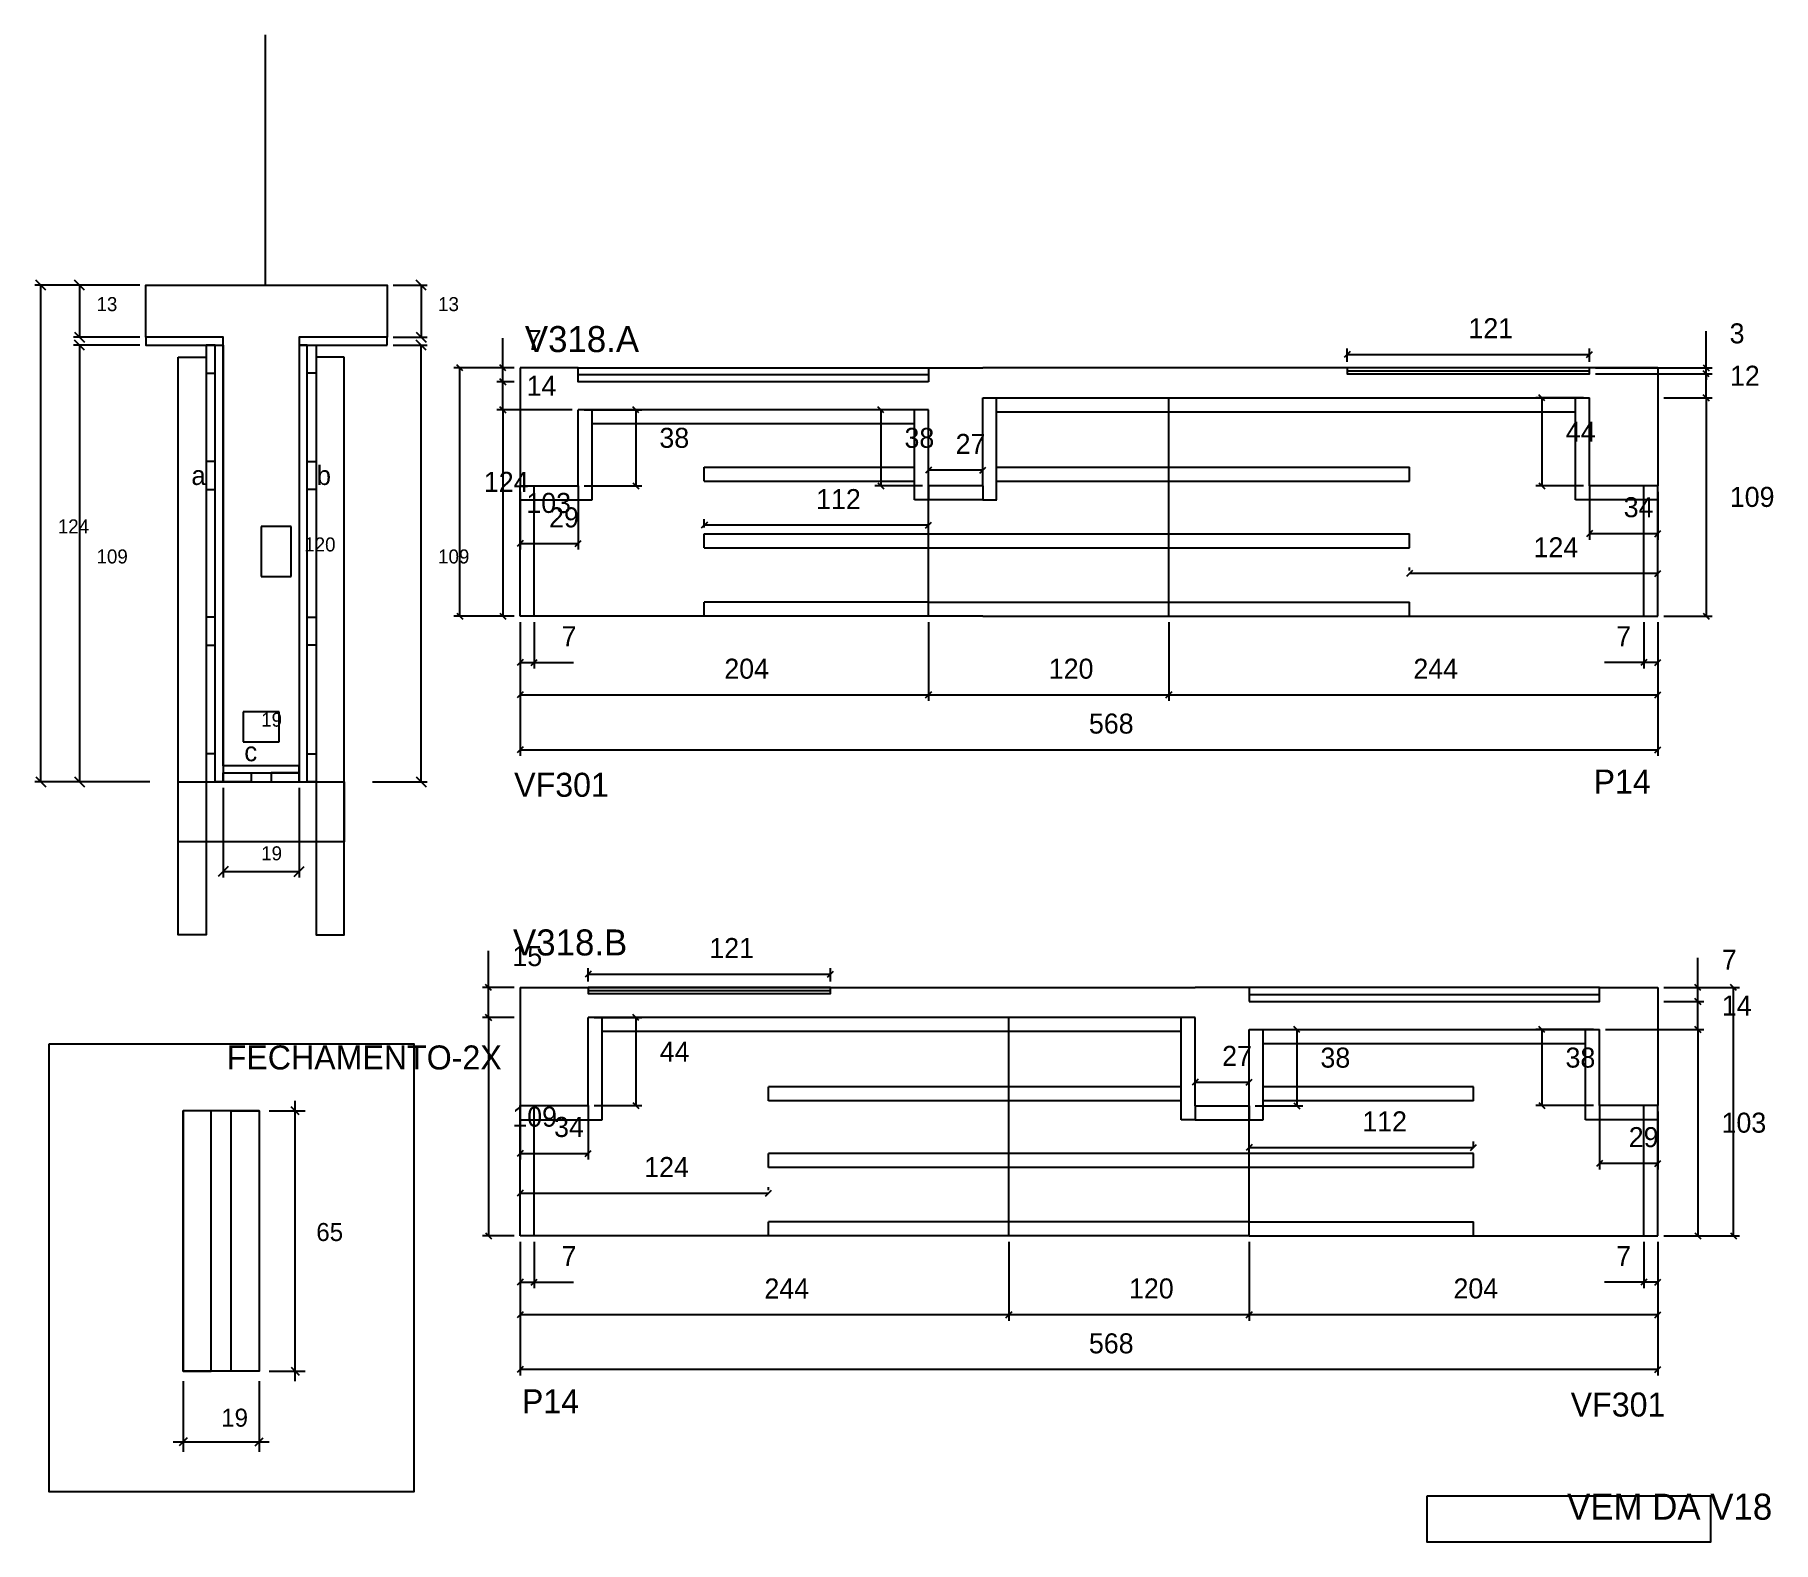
# Model space of a CAD drawing. Header units: metres. Extents: x 4071 to 4938, y 2976 to 3729.
import ezdxf

# ---------------------------------------------------------------- set-up
doc = ezdxf.new("R2010")
doc.units = ezdxf.units.M

msp = doc.modelspace()

# ---------------------------------------------------------------- linework, layer by layer
at = {"layer": 'CONCRETO', "color": 251}
msp.add_lwpolyline([(4125.88, 3577.52), (4125.88, 3603.52), (4246.46, 3603.52), (4246.46, 3577.52), (4202.52, 3577.52), (4202.52, 3363.52), (4164.52, 3363.52), (4164.52, 3577.52), (4125.88, 3577.52)], dxfattribs=at)
at = {"layer": 'COTA', "color": 4}
for p, q in [((4122.88, 3603.52), (4070.5, 3603.52)), ((4073.5, 3355.52), (4073.5, 3603.52)), ((4122.88, 3603.52), (4089.82, 3603.52)), ((4092.82, 3603.52), (4092.82, 3577.52)), ((4249.46, 3603.52), (4266.33, 3603.52)), ((4263.33, 3603.52), (4263.33, 3577.52)), ((4122.88, 3577.52), (4089.82, 3577.52)), ((4249.46, 3577.52), (4266.33, 3577.52)), ((4304.11, 3562.26), (4304.11, 3576.99)), ((4904.8, 3562.26), (4904.8, 3580.59)), ((4122.88, 3573.52), (4089.82, 3573.52)), ((4092.82, 3573.52), (4092.82, 3355.52)), ((4249.46, 3573.52), (4266.33, 3573.52)), ((4263.33, 3355.52), (4263.33, 3573.52)), ((4725.7, 3565.26), (4725.7, 3571.91)), ((4725.7, 3568.91), (4846.7, 3568.91)), ((4846.7, 3565.26), (4846.7, 3571.91)), ((4309.75, 3562.26), (4301.11, 3562.26)), ((4304.11, 3555.26), (4304.11, 3562.26)), ((4849.7, 3562.26), (4907.8, 3562.26)), ((4849.7, 3559.26), (4907.8, 3559.26)), ((4849.7, 3559.26), (4907.8, 3559.26)), ((4904.8, 3559.26), (4904.8, 3562.26)), ((4904.8, 3559.26), (4904.8, 3556.26)), ((4904.8, 3547.26), (4904.8, 3559.26)), ((4309.75, 3555.26), (4301.11, 3555.26)), ((4309.75, 3555.26), (4301.11, 3555.26)), ((4304.11, 3541.26), (4304.11, 3555.26)), ((4338.75, 3541.26), (4301.11, 3541.26)), ((4338.75, 3541.26), (4301.11, 3541.26)), ((4304.11, 3541.26), (4304.11, 3438.26)), ((4883.7, 3547.26), (4907.8, 3547.26)), ((4883.7, 3547.26), (4907.8, 3547.26)), ((4904.8, 3547.26), (4904.8, 3438.26)), ((4309.75, 3438.26), (4301.11, 3438.26)), ((4883.7, 3438.26), (4907.8, 3438.26)), ((4312.75, 3435.26), (4312.75, 3412.08)), ((4319.75, 3435.26), (4319.75, 3412.08)), ((4516.7, 3435.26), (4516.7, 3395.88)), ((4636.7, 3435.26), (4636.7, 3395.88)), ((4636.7, 3435.26), (4636.7, 3395.88)), ((4873.7, 3435.26), (4873.7, 3412.08)), ((4880.7, 3435.26), (4880.7, 3412.08)), ((4880.7, 3435.26), (4880.7, 3395.88)), ((4312.75, 3415.08), (4319.75, 3415.08)), ((4319.75, 3415.08), (4339.36, 3415.08)), ((4873.7, 3415.08), (4854.1, 3415.08)), ((4880.7, 3415.08), (4873.7, 3415.08)), ((4516.7, 3398.88), (4636.7, 3398.88)), ((4636.7, 3398.88), (4880.7, 3398.88)), ((4127.92, 3355.52), (4070.5, 3355.52)), ((4127.92, 3355.52), (4089.82, 3355.52)), ((4164.52, 3352.52), (4164.52, 3307.79)), ((4202.52, 3352.52), (4202.52, 3307.79)), ((4239.12, 3355.52), (4266.33, 3355.52)), ((4164.52, 3310.79), (4202.52, 3310.79)), ((4297.02, 3252.79), (4297.02, 3271.16)), ((4900.76, 3252.79), (4900.76, 3267.52)), ((4346.75, 3255.79), (4346.75, 3262.44)), ((4346.75, 3259.44), (4467.75, 3259.44)), ((4467.75, 3255.79), (4467.75, 3262.44)), ((4309.75, 3252.79), (4294.02, 3252.79)), ((4297.02, 3237.79), (4297.02, 3252.79)), ((4883.7, 3252.79), (4903.76, 3252.79)), ((4883.7, 3245.79), (4903.76, 3245.79)), ((4883.7, 3245.79), (4903.76, 3245.79)), ((4900.76, 3245.79), (4900.76, 3252.79)), ((4900.76, 3231.79), (4900.76, 3245.79)), ((4309.75, 3237.79), (4294.02, 3237.79)), ((4309.75, 3237.79), (4294.02, 3237.79)), ((4297.02, 3237.79), (4297.02, 3128.79)), ((4854.7, 3231.79), (4903.76, 3231.79)), ((4854.7, 3231.79), (4903.76, 3231.79)), ((4900.76, 3231.79), (4900.76, 3128.79)), ((4200.54, 3056.2), (4200.54, 3196.2)), ((4187.54, 3191.2), (4205.54, 3191.2)), ((4309.75, 3128.79), (4294.02, 3128.79)), ((4312.75, 3125.79), (4312.75, 3102.61)), ((4312.75, 3125.79), (4312.75, 3086.41)), ((4319.75, 3125.79), (4319.75, 3102.61)), ((4556.75, 3125.79), (4556.75, 3086.41)), ((4556.75, 3125.79), (4556.75, 3086.41)), ((4676.75, 3125.79), (4676.75, 3086.41)), ((4873.7, 3125.79), (4873.7, 3102.61)), ((4880.7, 3125.79), (4880.7, 3102.61)), ((4883.7, 3128.79), (4903.76, 3128.79)), ((4312.75, 3105.61), (4319.75, 3105.61)), ((4319.75, 3105.61), (4339.36, 3105.61)), ((4873.7, 3105.61), (4854.1, 3105.61)), ((4880.7, 3105.61), (4873.7, 3105.61)), ((4556.75, 3089.41), (4312.75, 3089.41)), ((4676.75, 3089.41), (4556.75, 3089.41)), ((4144.6, 3056.2), (4144.6, 3021)), ((4182.54, 3056.2), (4182.54, 3021)), ((4187.54, 3061.2), (4205.54, 3061.2)), ((4139.6, 3026), (4187.54, 3026))]:
    msp.add_line(p, q, dxfattribs=at)
at = {"layer": 'COTA'}
for p, q in [((4727.2, 3570.41), (4724.2, 3567.41)), ((4845.2, 3567.41), (4848.2, 3570.41)), ((4305.61, 3560.76), (4302.61, 3563.76)), ((4903.3, 3563.76), (4906.3, 3560.76)), ((4906.3, 3557.76), (4903.3, 3560.76)), ((4906.3, 3557.76), (4903.3, 3560.76)), ((4302.61, 3556.76), (4305.61, 3553.76)), ((4305.61, 3553.76), (4302.61, 3556.76)), ((4302.61, 3542.76), (4305.61, 3539.76)), ((4305.61, 3539.76), (4302.61, 3542.76)), ((4906.3, 3545.76), (4903.3, 3548.76)), ((4903.3, 3548.76), (4906.3, 3545.76)), ((4302.61, 3439.76), (4305.61, 3436.76)), ((4903.3, 3439.76), (4906.3, 3436.76)), ((4314.25, 3416.58), (4311.25, 3413.58)), ((4318.25, 3413.58), (4321.25, 3416.58)), ((4875.2, 3416.58), (4872.2, 3413.58)), ((4879.2, 3413.58), (4882.2, 3416.58)), ((4518.2, 3400.38), (4515.2, 3397.38)), ((4638.2, 3400.38), (4635.2, 3397.38)), ((4635.2, 3397.38), (4638.2, 3400.38)), ((4879.2, 3397.38), (4882.2, 3400.38)), ((4348.25, 3260.94), (4345.25, 3257.94)), ((4466.25, 3257.94), (4469.25, 3260.94)), ((4298.52, 3251.29), (4295.52, 3254.29)), ((4902.26, 3251.29), (4899.26, 3254.29)), ((4899.26, 3247.29), (4902.26, 3244.29)), ((4902.26, 3244.29), (4899.26, 3247.29)), ((4298.52, 3236.29), (4295.52, 3239.29)), ((4295.52, 3239.29), (4298.52, 3236.29)), ((4899.26, 3233.29), (4902.26, 3230.29)), ((4902.26, 3230.29), (4899.26, 3233.29)), ((4295.52, 3130.29), (4298.52, 3127.29)), ((4899.26, 3130.29), (4902.26, 3127.29)), ((4314.25, 3107.11), (4311.25, 3104.11)), ((4318.25, 3104.11), (4321.25, 3107.11)), ((4875.2, 3107.11), (4872.2, 3104.11)), ((4879.2, 3104.11), (4882.2, 3107.11)), ((4314.25, 3090.91), (4311.25, 3087.91)), ((4555.25, 3087.91), (4558.25, 3090.91)), ((4558.25, 3090.91), (4555.25, 3087.91)), ((4675.25, 3087.91), (4678.25, 3090.91))]:
    msp.add_line(p, q, dxfattribs=at)
at = {"layer": 'COTA', "color": 241}
for p, q in [((4341.75, 3562.26), (4312.75, 3562.26)), ((4312.75, 3562.26), (4312.75, 3503.26)), ((4516.7, 3562.26), (4543.7, 3562.26)), ((4880.7, 3562.26), (4543.7, 3562.26)), ((4880.7, 3562.26), (4880.7, 3503.26)), ((4312.75, 3252.79), (4649.75, 3252.79)), ((4312.75, 3252.79), (4312.75, 3193.79)), ((4676.75, 3252.79), (4649.75, 3252.79)), ((4851.7, 3252.79), (4880.7, 3252.79)), ((4880.7, 3252.79), (4880.7, 3193.79))]:
    msp.add_line(p, q, dxfattribs=at)
at = {"layer": 'COTA'}
for points in [[(4076, 3601.02), (4071, 3606.02)], [(4095.32, 3601.02), (4090.32, 3606.02)], [(4265.83, 3601.02), (4260.83, 3606.02)], [(4090.32, 3580.02), (4095.32, 3575.02)], [(4095.32, 3571.02), (4090.32, 3576.02)], [(4260.83, 3580.02), (4265.83, 3575.02)], [(4265.83, 3571.02), (4260.83, 3576.02)], [(4071, 3358.02), (4076, 3353.02)], [(4090.32, 3358.02), (4095.32, 3353.02)], [(4260.83, 3358.02), (4265.83, 3353.02)], [(4167.02, 3313.29), (4162.02, 3308.29)], [(4200.02, 3308.29), (4205.02, 3313.29)], [(4202.54, 3189.2), (4198.54, 3193.2)], [(4198.54, 3063.2), (4202.54, 3059.2)], [(4146.6, 3028), (4142.6, 3024)], [(4180.54, 3024), (4184.54, 3028)]]:
    msp.add_lwpolyline(points, dxfattribs=at)
at = {"layer": 'Cota Seção (2x)', "color": 180}
for p, q in [((4183.52, 3483.02), (4183.52, 3458.02)), ((4198.52, 3483.02), (4183.52, 3483.02)), ((4198.52, 3458.02), (4198.52, 3483.02)), ((4183.52, 3458.02), (4198.52, 3458.02)), ((4174.52, 3390.52), (4174.52, 3375.52)), ((4192.52, 3390.52), (4174.52, 3390.52)), ((4192.52, 3375.52), (4192.52, 3390.52)), ((4174.52, 3375.52), (4192.52, 3375.52))]:
    msp.add_line(p, q, dxfattribs=at)
at = {"layer": 'Cotas', "color": 1}
msp.add_lwpolyline([(4077.7, 3224.6), (4259.66, 3224.6), (4259.66, 3001.03), (4077.7, 3001.03), (4077.7, 3224.6)], dxfattribs=at)
at = {"layer": 'Madeira', "color": 126}
for points in [[(4156.12, 3559.52), (4160.52, 3559.52), (4160.52, 3573.52), (4156.12, 3573.52), (4156.12, 3559.52)], [(4210.92, 3559.52), (4206.52, 3559.52), (4206.52, 3573.52), (4210.92, 3573.52), (4210.92, 3559.52)], [(4156.12, 3501.48), (4160.52, 3501.48), (4160.52, 3515.48), (4156.12, 3515.48), (4156.12, 3501.48)], [(4210.92, 3501.48), (4206.52, 3501.48), (4206.52, 3515.48), (4210.92, 3515.48), (4210.92, 3501.48)], [(4156.12, 3423.77), (4160.52, 3423.77), (4160.52, 3437.77), (4156.12, 3437.77), (4156.12, 3423.77)], [(4210.92, 3423.77), (4206.52, 3423.77), (4206.52, 3437.77), (4210.92, 3437.77), (4210.92, 3423.77)], [(4156.12, 3355.52), (4160.52, 3355.52), (4160.52, 3369.52), (4156.12, 3369.52), (4156.12, 3355.52)], [(4210.92, 3355.52), (4206.52, 3355.52), (4206.52, 3369.52), (4210.92, 3369.52), (4210.92, 3355.52)], [(4164.52, 3355.52), (4164.52, 3359.92), (4178.52, 3359.92), (4178.52, 3355.52), (4164.52, 3355.52)], [(4202.52, 3355.52), (4202.52, 3359.92), (4188.52, 3359.92), (4188.52, 3355.52), (4202.52, 3355.52)]]:
    msp.add_lwpolyline(points, dxfattribs=at)
at = {"layer": 'Painéis', "color": 4}
for p, q in [((4309.75, 3562.26), (4279.76, 3562.26)), ((4282.76, 3438.26), (4282.76, 3562.26)), ((4344.75, 3541.26), (4373.56, 3541.26)), ((4370.56, 3541.26), (4370.56, 3503.26)), ((4513.7, 3541.26), (4489.9, 3541.26)), ((4492.9, 3541.26), (4492.9, 3503.22)), ((4843.7, 3547.26), (4819.9, 3547.26)), ((4822.9, 3547.26), (4822.9, 3503.26)), ((4516.7, 3506.22), (4516.7, 3514.13)), ((4543.7, 3511.13), (4516.7, 3511.13)), ((4543.7, 3506.22), (4543.7, 3514.13)), ((4312.75, 3500.26), (4312.75, 3471.45)), ((4341.75, 3500.26), (4341.75, 3471.45)), ((4344.75, 3503.26), (4373.56, 3503.26)), ((4513.7, 3503.22), (4489.9, 3503.22)), ((4843.7, 3503.26), (4819.9, 3503.26)), ((4846.7, 3500.26), (4846.7, 3476.4)), ((4880.7, 3500.26), (4880.7, 3476.4)), ((4404.75, 3482.4), (4404.75, 3486.59)), ((4516.7, 3483.59), (4404.75, 3483.59)), ((4516.7, 3482.4), (4516.7, 3486.59)), ((4312.75, 3474.45), (4341.75, 3474.45)), ((4880.7, 3479.4), (4846.7, 3479.4)), ((4756.7, 3461.05), (4756.7, 3462.52)), ((4880.7, 3459.52), (4756.7, 3459.52)), ((4880.7, 3461.05), (4880.7, 3462.52)), ((4309.75, 3438.26), (4279.76, 3438.26)), ((4312.75, 3435.26), (4312.75, 3368.45)), ((4312.75, 3435.26), (4312.75, 3395.88)), ((4516.7, 3435.26), (4516.7, 3395.88)), ((4880.7, 3435.26), (4880.7, 3368.45)), ((4312.75, 3398.88), (4516.7, 3398.88)), ((4312.75, 3371.45), (4880.7, 3371.45)), ((4883.7, 3252.79), (4921.58, 3252.79)), ((4918.58, 3128.79), (4918.58, 3252.79)), ((4349.75, 3237.79), (4373.56, 3237.79)), ((4370.56, 3237.79), (4370.56, 3193.79)), ((4679.75, 3231.79), (4703.56, 3231.79)), ((4700.56, 3231.79), (4700.56, 3193.76)), ((4848.7, 3231.79), (4819.9, 3231.79)), ((4822.9, 3231.79), (4822.9, 3193.79)), ((4649.75, 3196.76), (4649.75, 3208.56)), ((4649.75, 3205.56), (4676.75, 3205.56)), ((4676.75, 3196.76), (4676.75, 3208.56)), ((4349.75, 3193.79), (4373.56, 3193.79)), ((4679.75, 3193.76), (4703.56, 3193.76)), ((4848.7, 3193.79), (4819.9, 3193.79)), ((4312.75, 3190.79), (4312.75, 3166.93)), ((4346.75, 3190.79), (4346.75, 3166.93)), ((4851.7, 3190.79), (4851.7, 3161.98)), ((4880.7, 3190.79), (4880.7, 3161.98)), ((4312.75, 3169.93), (4346.75, 3169.93)), ((4676.75, 3172.93), (4676.75, 3175.87)), ((4676.75, 3172.87), (4788.7, 3172.87)), ((4788.7, 3172.93), (4788.7, 3175.87)), ((4880.7, 3164.98), (4851.7, 3164.98)), ((4312.75, 3151.59), (4312.75, 3153.05)), ((4436.75, 3151.59), (4436.75, 3153.05)), ((4312.75, 3150.05), (4436.75, 3150.05)), ((4312.75, 3125.79), (4312.75, 3058.98)), ((4676.75, 3125.79), (4676.75, 3086.41)), ((4880.7, 3125.79), (4880.7, 3058.98)), ((4880.7, 3125.79), (4880.7, 3086.41)), ((4883.7, 3128.79), (4921.58, 3128.79)), ((4880.7, 3089.41), (4676.75, 3089.41)), ((4880.7, 3061.98), (4312.75, 3061.98))]:
    msp.add_line(p, q, dxfattribs=at)
at = {"layer": 'Painéis'}
for p, q in [((4284.26, 3560.76), (4281.26, 3563.76)), ((4372.06, 3539.76), (4369.06, 3542.76)), ((4494.4, 3539.76), (4491.4, 3542.76)), ((4824.4, 3545.76), (4821.4, 3548.76)), ((4518.2, 3512.63), (4515.2, 3509.63)), ((4542.2, 3509.63), (4545.2, 3512.63)), ((4369.06, 3504.76), (4372.06, 3501.76)), ((4491.4, 3504.72), (4494.4, 3501.72)), ((4821.4, 3504.76), (4824.4, 3501.76)), ((4406.25, 3485.09), (4403.25, 3482.09)), ((4515.2, 3482.09), (4518.2, 3485.09)), ((4848.2, 3480.9), (4845.2, 3477.9)), ((4879.2, 3477.9), (4882.2, 3480.9)), ((4314.25, 3475.95), (4311.25, 3472.95)), ((4340.25, 3472.95), (4343.25, 3475.95)), ((4758.2, 3461.02), (4755.2, 3458.02)), ((4879.2, 3458.02), (4882.2, 3461.02)), ((4281.26, 3439.76), (4284.26, 3436.76)), ((4314.25, 3400.38), (4311.25, 3397.38)), ((4515.2, 3397.38), (4518.2, 3400.38)), ((4314.25, 3372.95), (4311.25, 3369.95)), ((4879.2, 3369.95), (4882.2, 3372.95)), ((4920.08, 3251.29), (4917.08, 3254.29)), ((4372.06, 3236.29), (4369.06, 3239.29)), ((4702.06, 3230.29), (4699.06, 3233.29)), ((4824.4, 3230.29), (4821.4, 3233.29)), ((4651.25, 3207.06), (4648.25, 3204.06)), ((4675.25, 3204.06), (4678.25, 3207.06)), ((4369.06, 3195.29), (4372.06, 3192.29)), ((4699.06, 3195.26), (4702.06, 3192.26)), ((4821.4, 3195.29), (4824.4, 3192.29)), ((4314.25, 3171.43), (4311.25, 3168.43)), ((4345.25, 3168.43), (4348.25, 3171.43)), ((4678.25, 3174.37), (4675.25, 3171.37)), ((4787.2, 3171.37), (4790.2, 3174.37)), ((4853.2, 3166.48), (4850.2, 3163.48)), ((4879.2, 3163.48), (4882.2, 3166.48)), ((4314.25, 3151.55), (4311.25, 3148.55)), ((4435.25, 3148.55), (4438.25, 3151.55)), ((4917.08, 3130.29), (4920.08, 3127.29)), ((4678.25, 3090.91), (4675.25, 3087.91)), ((4879.2, 3087.91), (4882.2, 3090.91)), ((4314.25, 3063.48), (4311.25, 3060.48)), ((4879.2, 3060.48), (4882.2, 3063.48))]:
    msp.add_line(p, q, dxfattribs=at)
at = {"layer": 'Painéis', "color": 200}
for p, q in [((4341.75, 3503.26), (4341.75, 3541.26)), ((4516.7, 3541.26), (4341.75, 3541.26)), ((4516.7, 3503.22), (4516.7, 3541.26)), ((4543.7, 3503.22), (4543.7, 3547.26)), ((4543.7, 3547.26), (4846.7, 3547.26)), ((4636.7, 3438.26), (4636.7, 3547.26)), ((4846.7, 3503.26), (4846.7, 3547.26)), ((4312.75, 3503.26), (4341.75, 3503.26)), ((4312.75, 3438.26), (4312.75, 3503.26)), ((4543.7, 3503.22), (4516.7, 3503.22)), ((4516.7, 3438.26), (4516.7, 3503.22)), ((4880.7, 3503.26), (4846.7, 3503.26)), ((4880.7, 3438.26), (4880.7, 3503.26)), ((4543.7, 3438.26), (4312.75, 3438.26)), ((4543.7, 3438.26), (4880.7, 3438.26)), ((4346.75, 3193.79), (4346.75, 3237.79)), ((4649.75, 3237.79), (4346.75, 3237.79)), ((4556.75, 3128.79), (4556.75, 3237.79)), ((4649.75, 3193.76), (4649.75, 3237.79)), ((4676.75, 3193.76), (4676.75, 3231.79)), ((4676.75, 3231.79), (4851.7, 3231.79)), ((4851.7, 3193.79), (4851.7, 3231.79)), ((4312.75, 3193.79), (4346.75, 3193.79)), ((4312.75, 3128.79), (4312.75, 3193.79)), ((4649.75, 3193.76), (4676.75, 3193.76)), ((4676.75, 3128.79), (4676.75, 3193.76)), ((4880.7, 3193.79), (4851.7, 3193.79)), ((4880.7, 3128.79), (4880.7, 3193.79)), ((4144.6, 3061.2), (4144.59, 3191.2)), ((4182.54, 3191.2), (4144.59, 3191.2)), ((4182.54, 3191.2), (4182.54, 3061.2)), ((4676.75, 3128.79), (4312.75, 3128.79)), ((4676.75, 3128.79), (4880.7, 3128.79)), ((4182.54, 3061.2), (4144.6, 3061.2))]:
    msp.add_line(p, q, dxfattribs=at)
for points in [[(4164.52, 3573.52), (4164.52, 3577.52), (4125.88, 3577.52), (4125.88, 3573.52), (4164.52, 3573.52)], [(4246.46, 3573.52), (4246.46, 3577.52), (4202.52, 3577.52), (4202.52, 3573.52), (4246.46, 3573.52)], [(4160.52, 3573.52), (4164.52, 3573.52), (4164.52, 3355.52), (4160.52, 3355.52), (4160.52, 3573.52)], [(4206.52, 3573.52), (4202.52, 3573.52), (4202.52, 3355.52), (4206.52, 3355.52), (4206.52, 3573.52)], [(4516.7, 3555.26), (4341.75, 3555.26), (4341.75, 3562.26), (4516.7, 3562.26), (4516.7, 3555.26)], [(4846.7, 3562.26), (4725.7, 3562.26), (4725.7, 3559.26), (4846.7, 3559.26), (4846.7, 3562.26)], [(4202.52, 3359.92), (4202.52, 3363.52), (4164.52, 3363.52), (4164.52, 3359.92), (4202.52, 3359.92)], [(4467.75, 3252.79), (4346.75, 3252.79), (4346.75, 3249.79), (4467.75, 3249.79), (4467.75, 3252.79)], [(4676.75, 3245.79), (4851.7, 3245.79), (4851.7, 3252.79), (4676.75, 3252.79), (4676.75, 3245.79)]]:
    msp.add_lwpolyline(points, dxfattribs=at)
at = {"layer": 'SARR_2.2x7', "color": 40}
for p, q in [((4516.7, 3558.76), (4341.75, 3558.76)), ((4348.75, 3496.26), (4348.75, 3541.26)), ((4509.7, 3496.22), (4509.7, 3541.26)), ((4550.66, 3496.22), (4550.66, 3547.26)), ((4839.7, 3496.26), (4839.7, 3547.26)), ((4509.7, 3534.26), (4348.75, 3534.26)), ((4550.66, 3540.26), (4636.7, 3540.26)), ((4636.7, 3540.26), (4839.7, 3540.26)), ((4404.75, 3505.69), (4404.75, 3512.69)), ((4404.75, 3512.69), (4509.7, 3512.69)), ((4550.66, 3512.69), (4636.7, 3512.69)), ((4636.7, 3512.69), (4756.7, 3512.69)), ((4756.7, 3505.69), (4756.7, 3512.69)), ((4319.75, 3438.26), (4319.75, 3503.26)), ((4341.75, 3503.26), (4341.75, 3496.26)), ((4404.75, 3505.69), (4509.7, 3505.69)), ((4516.7, 3503.22), (4516.7, 3496.22)), ((4543.7, 3503.22), (4543.7, 3496.22)), ((4550.66, 3505.69), (4636.7, 3505.69)), ((4636.7, 3505.69), (4756.7, 3505.69)), ((4846.7, 3503.26), (4846.7, 3496.26)), ((4873.7, 3438.26), (4873.7, 3503.26)), ((4312.75, 3496.26), (4341.75, 3496.26)), ((4341.75, 3496.26), (4348.75, 3496.26)), ((4516.7, 3496.22), (4509.7, 3496.22)), ((4543.7, 3496.22), (4516.7, 3496.22)), ((4543.7, 3496.22), (4550.7, 3496.22)), ((4846.7, 3496.26), (4839.7, 3496.26)), ((4880.7, 3496.26), (4846.7, 3496.26)), ((4404.75, 3472.4), (4404.75, 3479.4)), ((4404.75, 3479.4), (4516.7, 3479.4)), ((4404.75, 3472.4), (4516.7, 3472.4)), ((4516.7, 3479.4), (4636.7, 3479.4)), ((4516.7, 3472.4), (4636.7, 3472.4)), ((4636.7, 3479.4), (4756.7, 3479.4)), ((4636.7, 3472.4), (4756.7, 3472.4)), ((4756.7, 3472.4), (4756.7, 3479.4)), ((4404.75, 3438.26), (4404.75, 3445.26)), ((4516.7, 3445.26), (4404.75, 3445.26)), ((4516.7, 3445.26), (4636.7, 3445.26)), ((4636.7, 3445.26), (4756.7, 3445.26)), ((4756.7, 3438.26), (4756.7, 3445.26)), ((4676.75, 3249.29), (4851.7, 3249.29)), ((4353.75, 3186.79), (4353.75, 3237.79)), ((4642.79, 3186.76), (4642.79, 3237.79)), ((4556.75, 3230.79), (4353.75, 3230.79)), ((4642.79, 3230.79), (4556.75, 3230.79)), ((4683.75, 3186.76), (4683.75, 3231.79)), ((4844.7, 3186.79), (4844.7, 3231.79)), ((4683.75, 3224.79), (4844.7, 3224.79)), ((4436.75, 3196.22), (4436.75, 3203.22)), ((4556.75, 3203.22), (4436.75, 3203.22)), ((4642.79, 3203.22), (4556.75, 3203.22)), ((4788.7, 3203.22), (4683.75, 3203.22)), ((4788.7, 3196.22), (4788.7, 3203.22)), ((4319.75, 3128.79), (4319.75, 3193.79)), ((4346.75, 3193.79), (4346.75, 3186.79)), ((4556.75, 3196.22), (4436.75, 3196.22)), ((4642.79, 3196.22), (4556.75, 3196.22)), ((4649.75, 3193.76), (4649.75, 3186.76)), ((4676.75, 3193.76), (4676.75, 3186.76)), ((4788.7, 3196.22), (4683.75, 3196.22)), ((4851.7, 3193.79), (4851.7, 3186.79)), ((4873.7, 3128.79), (4873.7, 3193.79)), ((4312.75, 3186.79), (4346.75, 3186.79)), ((4346.75, 3186.79), (4353.75, 3186.79)), ((4649.75, 3186.76), (4642.75, 3186.76)), ((4649.75, 3186.76), (4676.75, 3186.76)), ((4676.75, 3186.76), (4683.75, 3186.76)), ((4851.7, 3186.79), (4844.7, 3186.79)), ((4880.7, 3186.79), (4851.7, 3186.79)), ((4436.75, 3162.93), (4436.75, 3169.93)), ((4556.75, 3169.93), (4436.75, 3169.93)), ((4676.75, 3169.93), (4556.75, 3169.93)), ((4788.7, 3169.93), (4676.75, 3169.93)), ((4788.7, 3162.93), (4788.7, 3169.93)), ((4556.75, 3162.93), (4436.75, 3162.93)), ((4676.75, 3162.93), (4556.75, 3162.93)), ((4788.7, 3162.93), (4676.75, 3162.93)), ((4436.75, 3128.79), (4436.75, 3135.79)), ((4556.75, 3135.79), (4436.75, 3135.79)), ((4676.75, 3135.79), (4556.75, 3135.79)), ((4676.75, 3135.79), (4788.7, 3135.79)), ((4788.7, 3128.79), (4788.7, 3135.79))]:
    msp.add_line(p, q, dxfattribs=at)
for points in [[(4158.58, 3191.2), (4144.6, 3191.2), (4144.6, 3061.2), (4158.58, 3061.2), (4158.58, 3191.2)], [(4168.56, 3191.2), (4182.54, 3191.2), (4182.54, 3061.2), (4168.56, 3061.2), (4168.56, 3191.2)]]:
    msp.add_lwpolyline(points, dxfattribs=at)
at = {"layer": 'SARR_3.5x7', "color": 81}
for points in [[(4142.12, 3567.52), (4156.12, 3567.52), (4156.12, 3279.04), (4142.12, 3279.04), (4142.12, 3567.52)], [(4224.92, 3567.52), (4210.92, 3567.52), (4210.92, 3279.04), (4224.92, 3279.04), (4224.92, 3567.52)], [(4142.12, 3355.52), (4224.92, 3355.52), (4224.92, 3325.46), (4142.12, 3325.46), (4142.12, 3355.52)]]:
    msp.add_lwpolyline(points, dxfattribs=at)
at = {"layer": 'SARR_EDITAR', "color": 141}
for p, q in [((4725.7, 3560.76), (4846.7, 3560.76)), ((4346.75, 3251.29), (4467.75, 3251.29))]:
    msp.add_line(p, q, dxfattribs=at)
at = {"layer": 'Texto Seção', "color": 252}
msp.add_line((4185.72, 3603.52), (4185.72, 3728.52), dxfattribs=at)
at = {"layer": 'Texto Seção', "color": 7}
msp.add_lwpolyline([(4765.58, 2998.99), (4907.03, 2998.99), (4907.03, 2975.79), (4765.58, 2975.79), (4765.58, 2998.99)], dxfattribs=at)

# ---------------------------------------------------------------- texts
at = {"layer": '5', "color": 5}
for s, p in [('VF301', (4309.82, 3348.01)), ('P14', (4848.66, 3349.62)), ('P14', (4313.67, 3040.16)), ('VF301', (4837.24, 3038.55))]:
    msp.add_text(s, height=12, dxfattribs=at).set_placement(p)
at = {"layer": 'COTA', "color": 1}
for s, p in [('13', (4101.32, 3590.52)), ('13', (4271.83, 3590.52)), ('124', (4082, 3479.52)), ('109', (4101.32, 3464.52)), ('109', (4271.83, 3464.52)), ('19', (4183.52, 3316.29))]:
    msp.add_text(s, height=7, dxfattribs=at).set_placement(p)
at = {"layer": 'COTA', "color": 240}
for s, height, p in [('121', 10, (4786.2, 3576.97)), ('3', 10, (4916.58, 3574.42)), ('7', 10, (4316.04, 3571.12)), ('14', 10, (4316.04, 3548.26)), ('12', 10, (4916.74, 3553.26)), ('103', 10, (4315.89, 3489.76)), ('109', 10, (4916.67, 3492.76)), ('7', 10, (4333.49, 3423.15)), ('7', 10, (4859.96, 3423.15)), ('120', 10, (4576.7, 3406.98)), ('244', 10, (4758.7, 3406.95)), ('15', 10, (4308.91, 3263.48)), ('121', 10, (4407.25, 3267.5)), ('7', 10, (4912.69, 3261.66)), ('14', 10, (4912.69, 3238.79)), ('109', 10, (4308.89, 3183.29)), ('103', 10, (4912.54, 3180.29)), ('65', 9, (4211.04, 3126.2)), ('7', 10, (4333.49, 3113.68)), ('7', 10, (4859.96, 3113.68)), ('244', 10, (4434.75, 3097.49)), ('120', 10, (4616.75, 3097.52)), ('19', 9, (4163.57, 3033.5))]:
    msp.add_text(s, height=height, dxfattribs=at).set_placement(p)
at = {"layer": 'Cota Seção (2x)', "color": 1}
for s, p in [('120', (4205.02, 3470.52)), ('19', (4183.52, 3383.02))]:
    msp.add_text(s, height=7, dxfattribs=at).set_placement(p)
at = {"layer": 'detalhes', "color": 4}
for s, p in [('a', (4148.69, 3503.72)), ('b', (4211.23, 3503.71)), ('c', (4175.12, 3365.76))]:
    msp.add_text(s, height=9.6, dxfattribs=at).set_placement(p)
at = {"layer": 'Painéis', "color": 240}
for s, p in [('38', (4382.31, 3522.26)), ('38', (4504.66, 3522.24)), ('44', (4834.82, 3525.26)), ('27', (4530.2, 3519.2)), ('124', (4294.69, 3500.26)), ('112', (4460.55, 3491.65)), ('34', (4863.7, 3487.62)), ('29', (4327.25, 3482.54)), ('124', (4818.7, 3467.59)), ('204', (4414.73, 3406.98)), ('568', (4596.73, 3379.58)), ('44', (4382.48, 3215.79)), ('27', (4663.25, 3213.64)), ('38', (4712.31, 3212.77)), ('38', (4834.66, 3212.79)), ('34', (4329.75, 3178.15)), ('112', (4733.19, 3180.93)), ('29', (4866.2, 3173.07)), ('124', (4374.75, 3158.13)), ('204', (4778.73, 3097.52)), ('568', (4596.73, 3070.11))]:
    msp.add_text(s, height=10, dxfattribs=at).set_placement(p)
at = {"layer": 'TEXTO PILAR', "color": 3}
msp.add_text('FECHAMENTO-2X', height=12, dxfattribs=at).set_placement((4166.32, 3211.85))
at = {"layer": 'Texto Seção', "color": 7}
for s, p in [('V318.A', (4315.17, 3570.06)), ('V318.B', (4309.25, 3268.78)), ('VEM DA V18', (4835.44, 2987.04))]:
    msp.add_text(s, height=13, dxfattribs=at).set_placement(p)

doc.saveas('drawing.dxf')
